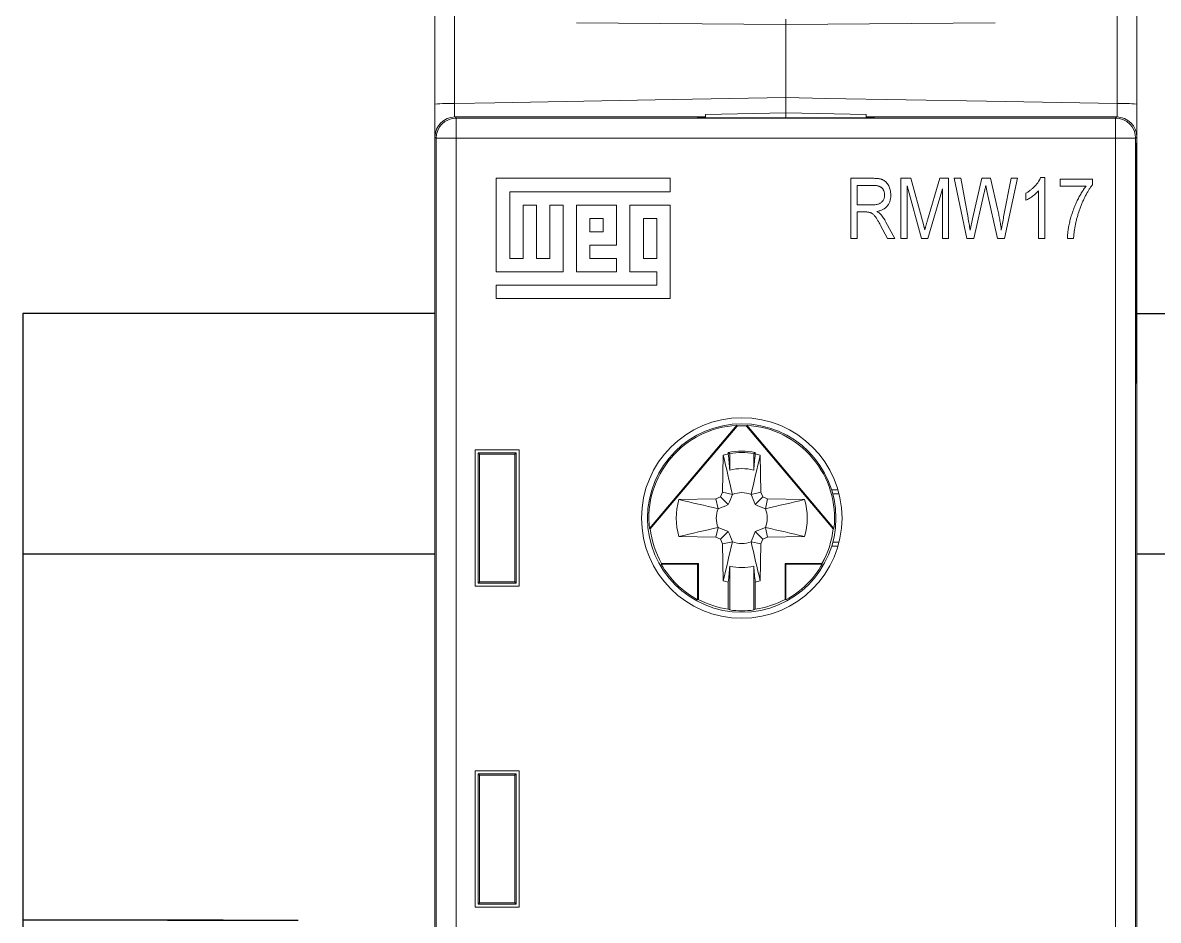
# Model space of a CAD drawing. Header units: millimetres. Extents: x -72 to 2978, y -1067 to 2817.
# Drawn here: x 1050.75 to 1079.06, y 1425.13 to 1447.51 of the extents above; entities that cross this region are included whole.
import ezdxf

# ---------------------------------------------------------------- set-up
doc = ezdxf.new("R2010")
doc.units = ezdxf.units.MM

msp = doc.modelspace()

# ---------------------------------------------------------------- linework, layer by layer
at = {"color": 7, "linetype": 'Continuous', "lineweight": 15}
for p, q in [((1061.517, 1453.235), (1061.517, 1445.5)), ((1078.035, 1445.5), (1078.035, 1453.235)), ((1061.026, 1445.482), (1061.026, 1453.211)), ((1078.526, 1453.211), (1078.526, 1445.482)), ((1069.776, 1447.466), (1064.556, 1447.512)), ((1069.776, 1447.466), (1074.997, 1447.512)), ((1069.776, 1447.466), (1069.776, 1445.644)), ((1061.526, 1445.162), (1061.555, 1445.133)), ((1067.776, 1445.162), (1061.526, 1445.162)), ((1061.555, 1444.633), (1061.555, 1445.133)), ((1061.555, 1445.133), (1077.997, 1445.133)), ((1067.57, 1445.151), (1067.57, 1445.141)), ((1067.776, 1445.151), (1067.57, 1445.151)), ((1067.57, 1445.141), (1067.57, 1445.151)), ((1067.57, 1445.141), (1071.982, 1445.141)), ((1067.776, 1445.227), (1069.776, 1445.262)), ((1067.776, 1445.141), (1067.776, 1445.227)), ((1069.776, 1445.262), (1069.776, 1445.141)), ((1069.776, 1445.262), (1071.776, 1445.227)), ((1071.776, 1445.227), (1071.776, 1445.141)), ((1078.026, 1445.162), (1071.776, 1445.162)), ((1071.982, 1445.151), (1071.776, 1445.151)), ((1071.982, 1445.141), (1071.982, 1445.151)), ((1071.982, 1445.141), (1071.982, 1445.151)), ((1077.997, 1445.133), (1078.026, 1445.162)), ((1077.997, 1444.633), (1077.997, 1445.133)), ((1061.055, 1444.633), (1061.026, 1444.662)), ((1061.026, 1444.662), (1061.026, 1400.862)), ((1061.026, 1444.518), (1061.026, 1401.006)), ((1061.555, 1444.633), (1061.055, 1444.633)), ((1061.055, 1400.891), (1061.055, 1444.633)), ((1077.997, 1444.633), (1061.555, 1444.633)), ((1061.555, 1444.633), (1061.555, 1400.891)), ((1077.997, 1400.891), (1077.997, 1444.633)), ((1078.497, 1444.633), (1077.997, 1444.633)), ((1078.526, 1444.662), (1078.497, 1444.633)), ((1078.497, 1444.633), (1078.497, 1400.891)), ((1078.526, 1400.862), (1078.526, 1444.662)), ((1078.526, 1401.006), (1078.526, 1444.518)), ((1066.889, 1443.633), (1062.555, 1443.633)), ((1062.555, 1443.633), (1062.555, 1441.299)), ((1066.889, 1443.299), (1066.889, 1443.633)), ((1071.399, 1442.133), (1071.399, 1443.633)), ((1071.399, 1443.633), (1071.95, 1443.633)), ((1072.646, 1443.633), (1072.89, 1443.633)), ((1072.646, 1442.133), (1072.646, 1443.633)), ((1072.89, 1443.633), (1073.182, 1442.571)), ((1073.308, 1442.589), (1073.614, 1443.633)), ((1073.614, 1443.633), (1073.834, 1443.633)), ((1073.834, 1443.633), (1073.834, 1442.133)), ((1074.29, 1442.133), (1073.977, 1443.633)), ((1073.977, 1443.633), (1074.135, 1443.633)), ((1074.135, 1443.633), (1074.319, 1442.649)), ((1074.426, 1442.62), (1074.662, 1443.633)), ((1074.662, 1443.633), (1074.879, 1443.633)), ((1074.879, 1443.633), (1075.054, 1442.873)), ((1075.207, 1442.669), (1075.392, 1443.633)), ((1075.55, 1443.633), (1075.229, 1442.133)), ((1075.392, 1443.633), (1075.55, 1443.633)), ((1076.129, 1443.652), (1076.231, 1443.652)), ((1076.231, 1443.652), (1076.231, 1442.133)), ((1076.62, 1443.438), (1076.62, 1443.613)), ((1076.62, 1443.613), (1077.419, 1443.613)), ((1077.419, 1443.613), (1077.419, 1443.47)), ((1071.555, 1443.457), (1071.555, 1442.97)), ((1071.961, 1443.457), (1071.555, 1443.457)), ((1072.802, 1443.442), (1072.802, 1442.133)), ((1073.159, 1442.133), (1072.802, 1443.442)), ((1073.679, 1443.371), (1073.319, 1442.133)), ((1073.679, 1442.133), (1073.679, 1443.371)), ((1074.798, 1443.275), (1074.76, 1443.451)), ((1076.075, 1442.133), (1076.075, 1443.321)), ((1077.263, 1443.438), (1076.62, 1443.438)), ((1062.889, 1443.299), (1066.889, 1443.299)), ((1062.889, 1441.633), (1062.889, 1443.299)), ((1074.724, 1443.275), (1074.461, 1442.133)), ((1075.056, 1442.133), (1074.798, 1443.275)), ((1075.763, 1443.087), (1075.763, 1443.262)), ((1063.555, 1442.966), (1063.222, 1442.966)), ((1063.222, 1442.966), (1063.222, 1441.633)), ((1063.555, 1441.633), (1063.555, 1442.966)), ((1063.889, 1442.966), (1063.889, 1441.633)), ((1064.222, 1442.966), (1063.889, 1442.966)), ((1064.222, 1441.299), (1064.222, 1442.966)), ((1064.555, 1442.966), (1064.555, 1441.299)), ((1065.555, 1442.966), (1064.555, 1442.966)), ((1065.555, 1441.966), (1065.555, 1442.966)), ((1065.889, 1442.966), (1065.889, 1441.299)), ((1066.889, 1442.966), (1065.889, 1442.966)), ((1066.889, 1440.633), (1066.889, 1442.966)), ((1071.555, 1442.97), (1071.921, 1442.97)), ((1071.754, 1442.795), (1071.555, 1442.795)), ((1071.555, 1442.795), (1071.555, 1442.133)), ((1064.889, 1442.633), (1064.889, 1442.299)), ((1065.222, 1442.633), (1064.889, 1442.633)), ((1065.222, 1442.299), (1065.222, 1442.633)), ((1066.555, 1442.633), (1066.222, 1442.633)), ((1066.222, 1442.633), (1066.222, 1441.633)), ((1066.555, 1441.633), (1066.555, 1442.633)), ((1072.271, 1442.543), (1072.49, 1442.133)), ((1073.182, 1442.571), (1073.24, 1442.348)), ((1074.37, 1442.342), (1074.426, 1442.62)), ((1064.889, 1442.299), (1065.222, 1442.299)), ((1072.313, 1442.133), (1072.14, 1442.453)), ((1064.889, 1441.633), (1064.889, 1441.966)), ((1064.889, 1441.966), (1065.555, 1441.966)), ((1071.555, 1442.133), (1071.399, 1442.133)), ((1072.49, 1442.133), (1072.313, 1442.133)), ((1072.802, 1442.133), (1072.646, 1442.133)), ((1073.319, 1442.133), (1073.159, 1442.133)), ((1073.834, 1442.133), (1073.679, 1442.133)), ((1074.461, 1442.133), (1074.29, 1442.133)), ((1075.229, 1442.133), (1075.056, 1442.133)), ((1076.231, 1442.133), (1076.075, 1442.133)), ((1076.951, 1442.133), (1076.795, 1442.133)), ((1063.222, 1441.633), (1062.889, 1441.633)), ((1063.889, 1441.633), (1063.555, 1441.633)), ((1065.555, 1441.633), (1064.889, 1441.633)), ((1065.555, 1441.299), (1065.555, 1441.633)), ((1066.222, 1441.633), (1066.555, 1441.633)), ((1062.555, 1441.299), (1064.222, 1441.299)), ((1064.555, 1441.299), (1065.555, 1441.299)), ((1065.889, 1441.299), (1066.555, 1441.299)), ((1066.555, 1441.299), (1066.555, 1440.966)), ((1062.555, 1440.966), (1062.555, 1440.633)), ((1066.555, 1440.966), (1062.555, 1440.966)), ((1062.555, 1440.633), (1066.889, 1440.633)), ((1066.376, 1434.9), (1068.552, 1437.474)), ((1066.394, 1434.895), (1068.56, 1437.457)), ((1068.56, 1437.457), (1068.552, 1437.474)), ((1068.8, 1437.474), (1068.792, 1437.457)), ((1068.792, 1437.457), (1070.958, 1434.895)), ((1068.8, 1437.474), (1070.976, 1434.9)), ((1062.026, 1436.862), (1063.126, 1436.862)), ((1062.026, 1433.462), (1062.026, 1436.862)), ((1063.126, 1436.862), (1063.126, 1433.462)), ((1068.341, 1436.795), (1068.341, 1436.759)), ((1069.011, 1436.759), (1069.011, 1436.795)), ((1062.136, 1436.752), (1062.101, 1436.787)), ((1062.101, 1436.787), (1062.101, 1433.537)), ((1063.051, 1436.787), (1062.101, 1436.787)), ((1062.136, 1436.752), (1062.136, 1433.572)), ((1063.016, 1436.752), (1062.136, 1436.752)), ((1063.016, 1436.752), (1063.051, 1436.787)), ((1063.016, 1433.572), (1063.016, 1436.752)), ((1063.051, 1433.537), (1063.051, 1436.787)), ((1068.215, 1436.728), (1068.199, 1435.807)), ((1068.376, 1436.766), (1068.376, 1436.358)), ((1068.976, 1436.358), (1068.976, 1436.766)), ((1069.153, 1435.807), (1069.137, 1436.728)), ((1068.147, 1435.691), (1068.031, 1435.639)), ((1068.199, 1435.807), (1068.147, 1435.691)), ((1068.147, 1435.691), (1068.341, 1435.497)), ((1068.199, 1435.807), (1068.444, 1435.753)), ((1069.153, 1435.807), (1068.909, 1435.753)), ((1069.205, 1435.691), (1069.011, 1435.497)), ((1069.205, 1435.691), (1069.153, 1435.807)), ((1069.321, 1435.639), (1069.205, 1435.691)), ((1070.919, 1435.862), (1071.076, 1435.862)), ((1070.948, 1435.762), (1071.103, 1435.762)), ((1068.031, 1435.639), (1067.11, 1435.623)), ((1068.031, 1435.639), (1068.085, 1435.394)), ((1069.321, 1435.639), (1069.267, 1435.394)), ((1070.242, 1435.623), (1069.321, 1435.639)), ((1066.376, 1434.9), (1066.394, 1434.895)), ((1068.031, 1434.685), (1068.085, 1434.929)), ((1068.147, 1434.633), (1068.341, 1434.827)), ((1069.205, 1434.633), (1069.011, 1434.827)), ((1069.321, 1434.685), (1069.267, 1434.929)), ((1070.958, 1434.895), (1070.976, 1434.9)), ((1067.11, 1434.701), (1068.031, 1434.685)), ((1068.031, 1434.685), (1068.147, 1434.633)), ((1068.147, 1434.633), (1068.199, 1434.517)), ((1068.199, 1434.517), (1068.444, 1434.571)), ((1069.153, 1434.517), (1068.909, 1434.571)), ((1069.153, 1434.517), (1069.205, 1434.633)), ((1069.205, 1434.633), (1069.321, 1434.685)), ((1069.321, 1434.685), (1070.242, 1434.701)), ((1071.103, 1434.562), (1070.948, 1434.562)), ((1068.199, 1434.517), (1068.215, 1433.596)), ((1069.137, 1433.596), (1069.153, 1434.517)), ((1071.076, 1434.462), (1070.919, 1434.462)), ((1066.677, 1434.029), (1066.667, 1434.012)), ((1067.576, 1434.012), (1066.667, 1434.012)), ((1067.594, 1434.029), (1066.677, 1434.029)), ((1067.576, 1434.012), (1067.594, 1434.029)), ((1067.576, 1433.125), (1067.576, 1434.012)), ((1067.594, 1433.135), (1067.594, 1434.029)), ((1068.376, 1433.966), (1068.376, 1432.87)), ((1068.976, 1432.87), (1068.976, 1433.966)), ((1069.759, 1434.029), (1069.759, 1433.135)), ((1070.675, 1434.029), (1069.759, 1434.029)), ((1069.776, 1434.012), (1069.759, 1434.029)), ((1070.685, 1434.012), (1069.776, 1434.012)), ((1069.776, 1434.012), (1069.776, 1433.125)), ((1063.126, 1433.462), (1062.026, 1433.462)), ((1062.136, 1433.572), (1062.101, 1433.537)), ((1062.101, 1433.537), (1063.051, 1433.537)), ((1062.136, 1433.572), (1063.016, 1433.572)), ((1063.016, 1433.572), (1063.051, 1433.537)), ((1068.341, 1433.564), (1068.341, 1432.889)), ((1069.011, 1432.889), (1069.011, 1433.564)), ((1067.576, 1433.125), (1067.594, 1433.135)), ((1069.759, 1433.135), (1069.776, 1433.125)), ((1062.026, 1428.862), (1063.126, 1428.862)), ((1062.026, 1425.462), (1062.026, 1428.862)), ((1062.136, 1428.752), (1062.101, 1428.787)), ((1062.101, 1428.787), (1062.101, 1425.537)), ((1063.051, 1428.787), (1062.101, 1428.787)), ((1062.136, 1428.752), (1062.136, 1425.572)), ((1063.016, 1428.752), (1062.136, 1428.752)), ((1063.016, 1428.752), (1063.051, 1428.787)), ((1063.016, 1425.572), (1063.016, 1428.752)), ((1063.051, 1425.537), (1063.051, 1428.787)), ((1063.126, 1428.862), (1063.126, 1425.462)), ((1062.136, 1425.572), (1062.101, 1425.537)), ((1062.101, 1425.537), (1063.051, 1425.537)), ((1062.136, 1425.572), (1063.016, 1425.572)), ((1063.016, 1425.572), (1063.051, 1425.537)), ((1063.126, 1425.462), (1062.026, 1425.462))]:
    msp.add_line(p, q, dxfattribs=at)
at = {"color": 102, "linetype": 'Continuous', "lineweight": 15}
msp.add_line((1069.776, 1447.466), (1069.776, 1447.602), dxfattribs=at)
for p, q in [((1078.526, 1438.518), (1078.526, 1444.518)), ((1054.355, 1425.133), (1057.134, 1425.133))]:
    msp.add_line(p, q)
at = {"color": 6}
for p, q in [((1061.026, 1440.262), (1050.746, 1440.262)), ((1050.746, 1440.262), (1050.746, 1434.262)), ((1061.026, 1434.262), (1050.746, 1434.262)), ((1050.746, 1434.262), (1050.746, 1405.262))]:
    msp.add_line(p, q, dxfattribs=at)
at = {"color": 6, "linetype": 'ByBlock'}
for p, q in [((1078.526, 1440.262), (1084.68, 1440.262)), ((1084.68, 1434.262), (1078.526, 1434.262)), ((1055.744, 1425.133), (1050.746, 1425.133)), ((1055.744, 1425.133), (1057.619, 1425.133))]:
    msp.add_line(p, q, dxfattribs=at)
at = {"color": 7, "linetype": 'Continuous', "lineweight": 15, "flags": 128}
for points in [[(1061.517, 1445.5), (1062.517, 1445.517), (1066.516, 1445.587), (1069.776, 1445.644)], [(1069.776, 1445.644), (1070.776, 1445.626), (1074.775, 1445.557), (1078.035, 1445.5)], [(1070.685, 1434.012), (1070.68, 1434.021), (1070.675, 1434.029)]]:
    msp.add_lwpolyline(points, dxfattribs=at)
at = {"color": 7, "linetype": 'Continuous', "lineweight": 15}
for radius in [2.5, 2.35]:
    msp.add_circle((1068.676, 1435.162), radius, dxfattribs=at)
for centre, radius, start, end in [((1061.396, 1442.077), 3.424, 87.9713, 96.2035), ((1078.156, 1442.077), 3.424, 83.7965, 92.0287), ((1061.555, 1444.633), 0.5, 90.0017, 179.9984), ((1077.997, 1444.633), 0.5, 0.0016, 89.9983), ((1068.676, 1435.162), 2.315, 93.0745, 186.4936), ((1068.676, 1435.162), 2.298, 87.1131, 92.8869), ((1068.676, 1435.162), 2.315, 353.5064, 86.9255), ((1068.676, 1435.162), 1.667, 78.4101, 101.5899), ((1068.676, 1435.162), 1.632, 79.4085, 100.5915), ((1068.676, 1435.162), 1.632, 101.8415, 106.4118), ((1068.676, 1435.162), 1.632, 73.5882, 78.1585), ((1068.676, 1435.162), 1.233, 75.9215, 104.0785), ((1068.676, 1435.162), 0.635, 68.5164, 111.4836), ((1068.676, 1435.162), 1.632, 163.5882, 196.4118), ((1068.676, 1435.162), 0.635, 158.5164, 201.4836), ((1068.676, 1435.162), 0.635, 338.5164, 21.4836), ((1068.676, 1435.162), 1.632, 343.5882, 16.4118), ((1068.676, 1435.162), 2.298, 186.6813, 209.5325), ((1068.676, 1435.162), 2.298, 330.4675, 353.3187), ((1068.676, 1435.162), 0.635, 248.5164, 291.4836), ((1068.676, 1435.162), 2.315, 209.7846, 241.6313), ((1068.676, 1435.162), 1.233, 255.9215, 284.0785), ((1068.676, 1435.162), 2.315, 298.3687, 330.2154), ((1068.676, 1435.162), 1.632, 253.5882, 258.1585), ((1068.676, 1435.162), 1.632, 281.8415, 286.4118), ((1068.676, 1435.162), 2.298, 241.8906, 261.6181), ((1068.676, 1435.162), 2.298, 278.3819, 298.1094), ((1068.676, 1435.162), 2.312, 262.5431, 277.4569)]:
    msp.add_arc(centre, radius, start, end, dxfattribs=at)
for centre, major_axis, ratio, start_param, end_param in [((1061.526, 1444.662), (-0.354, 0.354), 0.999973, 5.497801, 7.06857), ((1078.026, 1444.662), (0.354, 0.354), 0.999973, 5.497801, 7.06857), ((1069.833, 1435.162), (2.894, 0), 0.916608, 4.17078, 4.184807), ((1067.519, 1435.162), (2.894, 0), 0.916608, 5.239971, 5.253998)]:
    msp.add_ellipse(centre, major_axis=major_axis, ratio=ratio, start_param=start_param, end_param=end_param, dxfattribs=at)
for points, knots in [([(1069.776, 1445.644), (1069.776, 1445.588), (1069.776, 1445.477), (1069.776, 1445.337), (1069.776, 1445.278), (1069.776, 1445.252)], [0, 0, 0, 0, 0.359008, 0.718015, 1, 1, 1, 1]), ([(1069.776, 1445.252), (1069.776, 1445.258), (1069.776, 1445.29), (1069.776, 1445.394), (1069.776, 1445.526), (1069.776, 1445.613), (1069.776, 1445.644)], [0, 0, 0, 0, 0.087417, 0.44514, 0.802841, 1, 1, 1, 1]), ([(1061.026, 1445.482), (1061.026, 1445.42), (1061.026, 1445.246), (1061.026, 1444.981), (1061.026, 1444.758), (1061.026, 1444.685), (1061.026, 1444.662)], [0, 0, 0, 0, 0.183153, 0.515053, 0.846973, 1, 1, 1, 1]), ([(1078.526, 1444.662), (1078.526, 1444.724), (1078.526, 1444.853), (1078.526, 1445.147), (1078.526, 1445.37), (1078.526, 1445.482)], [0, 0, 0, 0, 0.322195, 0.661098, 1, 1, 1, 1]), ([(1071.95, 1443.633), (1071.964, 1443.632), (1071.991, 1443.632), (1072.03, 1443.63), (1072.066, 1443.627), (1072.1, 1443.622), (1072.13, 1443.616), (1072.158, 1443.609), (1072.183, 1443.601), (1072.212, 1443.587), (1072.246, 1443.566), (1072.282, 1443.534), (1072.313, 1443.494), (1072.342, 1443.449), (1072.365, 1443.397), (1072.381, 1443.341), (1072.391, 1443.282), (1072.392, 1443.24), (1072.393, 1443.219)], [0, 0, 0, 0, 0.059861, 0.115867, 0.168079, 0.216582, 0.261137, 0.301832, 0.339688, 0.374291, 0.44084, 0.509232, 0.581286, 0.658766, 0.739724, 0.822665, 0.908999, 1, 1, 1, 1]), ([(1075.763, 1443.262), (1075.784, 1443.275), (1075.826, 1443.3), (1075.885, 1443.344), (1075.94, 1443.391), (1075.99, 1443.442), (1076.036, 1443.495), (1076.074, 1443.547), (1076.106, 1443.599), (1076.122, 1443.635), (1076.129, 1443.652)], [0, 0, 0, 0, 0.135284, 0.26941, 0.402801, 0.536191, 0.665211, 0.785343, 0.896318, 1, 1, 1, 1]), ([(1072.237, 1443.218), (1072.237, 1443.227), (1072.236, 1443.245), (1072.233, 1443.271), (1072.228, 1443.295), (1072.22, 1443.318), (1072.21, 1443.339), (1072.199, 1443.359), (1072.184, 1443.377), (1072.168, 1443.394), (1072.149, 1443.409), (1072.129, 1443.422), (1072.106, 1443.433), (1072.081, 1443.442), (1072.054, 1443.448), (1072.025, 1443.454), (1071.994, 1443.457), (1071.972, 1443.457), (1071.961, 1443.457)], [0, 0, 0, 0, 0.065327, 0.127357, 0.18677, 0.244741, 0.300513, 0.356097, 0.411409, 0.467417, 0.524221, 0.583217, 0.643559, 0.706897, 0.774123, 0.84489, 0.920043, 1, 1, 1, 1]), ([(1074.76, 1443.451), (1074.757, 1443.435), (1074.751, 1443.404), (1074.742, 1443.359), (1074.733, 1443.316), (1074.727, 1443.289), (1074.724, 1443.275)], [0, 0, 0, 0, 0.270605, 0.527888, 0.770564, 1, 1, 1, 1]), ([(1076.075, 1443.321), (1076.065, 1443.31), (1076.045, 1443.287), (1076.011, 1443.255), (1075.972, 1443.221), (1075.93, 1443.189), (1075.887, 1443.157), (1075.844, 1443.13), (1075.803, 1443.106), (1075.776, 1443.093), (1075.763, 1443.087)], [0, 0, 0, 0, 0.111569, 0.231228, 0.361627, 0.501035, 0.640157, 0.769329, 0.889276, 1, 1, 1, 1]), ([(1076.795, 1442.133), (1076.796, 1442.149), (1076.797, 1442.181), (1076.801, 1442.231), (1076.806, 1442.283), (1076.813, 1442.337), (1076.822, 1442.393), (1076.834, 1442.451), (1076.846, 1442.511), (1076.865, 1442.593), (1076.893, 1442.696), (1076.933, 1442.817), (1076.978, 1442.936), (1077.029, 1443.05), (1077.083, 1443.159), (1077.141, 1443.26), (1077.199, 1443.353), (1077.242, 1443.41), (1077.263, 1443.438)], [0, 0, 0, 0, 0.034222, 0.069813, 0.107007, 0.145882, 0.186019, 0.227874, 0.271427, 0.316576, 0.408093, 0.498715, 0.588596, 0.678127, 0.765339, 0.847918, 0.925972, 1, 1, 1, 1]), ([(1077.419, 1443.47), (1077.404, 1443.45), (1077.374, 1443.409), (1077.332, 1443.345), (1077.291, 1443.276), (1077.251, 1443.203), (1077.212, 1443.125), (1077.175, 1443.044), (1077.14, 1442.957), (1077.106, 1442.867), (1077.074, 1442.776), (1077.046, 1442.683), (1077.021, 1442.591), (1077, 1442.499), (1076.982, 1442.407), (1076.968, 1442.315), (1076.958, 1442.224), (1076.953, 1442.163), (1076.951, 1442.133)], [0, 0, 0, 0, 0.051765, 0.105365, 0.161209, 0.219212, 0.279359, 0.342018, 0.40698, 0.474589, 0.542816, 0.610255, 0.676789, 0.742504, 0.807531, 0.872125, 0.936173, 1, 1, 1, 1]), ([(1071.921, 1442.97), (1071.94, 1442.971), (1071.975, 1442.971), (1072.024, 1442.976), (1072.066, 1442.984), (1072.102, 1442.996), (1072.132, 1443.012), (1072.158, 1443.032), (1072.182, 1443.055), (1072.201, 1443.082), (1072.218, 1443.113), (1072.229, 1443.146), (1072.236, 1443.181), (1072.237, 1443.206), (1072.237, 1443.218)], [0, 0, 0, 0, 0.122755, 0.230056, 0.322791, 0.40207, 0.47475, 0.545845, 0.616658, 0.689747, 0.764806, 0.840517, 0.918295, 1, 1, 1, 1]), ([(1072.393, 1443.219), (1072.393, 1443.205), (1072.392, 1443.178), (1072.388, 1443.138), (1072.381, 1443.1), (1072.371, 1443.064), (1072.359, 1443.03), (1072.343, 1442.998), (1072.325, 1442.968), (1072.303, 1442.94), (1072.28, 1442.914), (1072.253, 1442.891), (1072.224, 1442.871), (1072.193, 1442.852), (1072.159, 1442.836), (1072.122, 1442.824), (1072.083, 1442.812), (1072.056, 1442.807), (1072.042, 1442.805)], [0, 0, 0, 0, 0.070124, 0.136973, 0.201515, 0.263247, 0.323812, 0.382633, 0.440984, 0.498977, 0.557187, 0.615133, 0.67446, 0.734991, 0.797237, 0.861968, 0.929489, 1, 1, 1, 1]), ([(1072.14, 1442.453), (1072.132, 1442.468), (1072.116, 1442.497), (1072.094, 1442.538), (1072.072, 1442.575), (1072.053, 1442.608), (1072.034, 1442.636), (1072.018, 1442.661), (1072.003, 1442.681), (1071.985, 1442.702), (1071.964, 1442.724), (1071.939, 1442.746), (1071.914, 1442.763), (1071.889, 1442.776), (1071.861, 1442.784), (1071.83, 1442.791), (1071.793, 1442.794), (1071.768, 1442.795), (1071.754, 1442.795)], [0, 0, 0, 0, 0.092728, 0.177366, 0.254414, 0.323889, 0.385354, 0.438553, 0.484631, 0.522952, 0.588828, 0.648611, 0.702575, 0.751873, 0.802247, 0.860186, 0.925559, 1, 1, 1, 1]), ([(1072.042, 1442.805), (1072.052, 1442.799), (1072.072, 1442.788), (1072.099, 1442.771), (1072.121, 1442.753), (1072.134, 1442.741), (1072.14, 1442.735)], [0, 0, 0, 0, 0.289711, 0.551497, 0.788143, 1, 1, 1, 1]), ([(1075.054, 1442.873), (1075.064, 1442.828), (1075.084, 1442.738), (1075.11, 1442.603), (1075.132, 1442.472), (1075.144, 1442.385), (1075.149, 1442.342)], [0, 0, 0, 0, 0.260311, 0.513506, 0.759855, 1, 1, 1, 1]), ([(1072.14, 1442.735), (1072.152, 1442.72), (1072.177, 1442.69), (1072.21, 1442.643), (1072.242, 1442.594), (1072.261, 1442.56), (1072.271, 1442.543)], [0, 0, 0, 0, 0.245563, 0.493888, 0.744613, 1, 1, 1, 1]), ([(1073.24, 1442.348), (1073.242, 1442.356), (1073.246, 1442.371), (1073.253, 1442.395), (1073.261, 1442.422), (1073.268, 1442.451), (1073.277, 1442.482), (1073.287, 1442.515), (1073.297, 1442.551), (1073.305, 1442.576), (1073.308, 1442.589)], [0, 0, 0, 0, 0.090712, 0.190611, 0.302053, 0.422037, 0.551217, 0.690772, 0.840366, 1, 1, 1, 1]), ([(1074.319, 1442.649), (1074.328, 1442.598), (1074.347, 1442.496), (1074.363, 1442.394), (1074.37, 1442.342)], [0, 0, 0, 0, 0.497105, 1, 1, 1, 1]), ([(1075.149, 1442.342), (1075.153, 1442.367), (1075.162, 1442.419), (1075.175, 1442.498), (1075.191, 1442.582), (1075.202, 1442.639), (1075.207, 1442.669)], [0, 0, 0, 0, 0.229818, 0.473981, 0.729798, 1, 1, 1, 1])]:
    msp.add_open_spline(points, degree=3, knots=knots, dxfattribs=at)
at = {"color": 102, "linetype": 'Continuous', "lineweight": 15}
for points, knots in [([(1061.514, 1445.159), (1061.514, 1445.188), (1061.514, 1445.258), (1061.516, 1445.383), (1061.517, 1445.469), (1061.517, 1445.5)], [0, 0, 0, 0, 0.325567, 0.760139, 1, 1, 1, 1]), ([(1078.035, 1445.5), (1078.036, 1445.444), (1078.037, 1445.334), (1078.038, 1445.216), (1078.038, 1445.172), (1078.038, 1445.163)], [0, 0, 0, 0, 0.440566, 0.881035, 1, 1, 1, 1])]:
    msp.add_open_spline(points, degree=3, knots=knots, dxfattribs=at)
at = {"color": 7, "linetype": 'Continuous', "lineweight": 15}
for points in [[(1068.341, 1436.795), (1068.353, 1436.785), (1068.364, 1436.776), (1068.376, 1436.766)], [(1069.011, 1436.795), (1068.999, 1436.785), (1068.988, 1436.776), (1068.976, 1436.766)], [(1068.215, 1436.728), (1068.291, 1436.403), (1068.367, 1436.08), (1068.444, 1435.753)], [(1068.376, 1436.358), (1068.364, 1436.492), (1068.353, 1436.626), (1068.341, 1436.759)], [(1068.909, 1435.753), (1068.985, 1436.08), (1069.061, 1436.403), (1069.137, 1436.728)], [(1069.011, 1436.759), (1068.999, 1436.626), (1068.988, 1436.492), (1068.976, 1436.358)], [(1068.444, 1435.753), (1068.411, 1435.67), (1068.378, 1435.586), (1068.341, 1435.497)], [(1068.909, 1435.753), (1068.941, 1435.67), (1068.974, 1435.586), (1069.011, 1435.497)], [(1068.085, 1435.394), (1067.758, 1435.47), (1067.435, 1435.547), (1067.11, 1435.623)], [(1068.085, 1435.394), (1068.168, 1435.427), (1068.252, 1435.46), (1068.341, 1435.497)], [(1069.267, 1435.394), (1069.184, 1435.427), (1069.1, 1435.46), (1069.011, 1435.497)], [(1070.242, 1435.623), (1069.918, 1435.547), (1069.594, 1435.47), (1069.267, 1435.394)], [(1067.11, 1434.701), (1067.435, 1434.777), (1067.758, 1434.853), (1068.085, 1434.929)], [(1068.085, 1434.929), (1068.168, 1434.897), (1068.252, 1434.864), (1068.341, 1434.827)], [(1068.444, 1434.571), (1068.411, 1434.654), (1068.378, 1434.738), (1068.341, 1434.827)], [(1068.909, 1434.571), (1068.941, 1434.654), (1068.974, 1434.738), (1069.011, 1434.827)], [(1069.267, 1434.929), (1069.184, 1434.897), (1069.1, 1434.864), (1069.011, 1434.827)], [(1069.267, 1434.929), (1069.594, 1434.853), (1069.918, 1434.777), (1070.242, 1434.701)], [(1068.215, 1433.596), (1068.291, 1433.92), (1068.367, 1434.244), (1068.444, 1434.571)], [(1069.137, 1433.596), (1069.061, 1433.92), (1068.985, 1434.244), (1068.909, 1434.571)], [(1068.341, 1433.564), (1068.353, 1433.698), (1068.364, 1433.832), (1068.376, 1433.966)], [(1068.976, 1433.966), (1068.988, 1433.832), (1068.999, 1433.698), (1069.011, 1433.564)]]:
    msp.add_open_spline(points, degree=3, dxfattribs=at)

doc.saveas('drawing.dxf')
